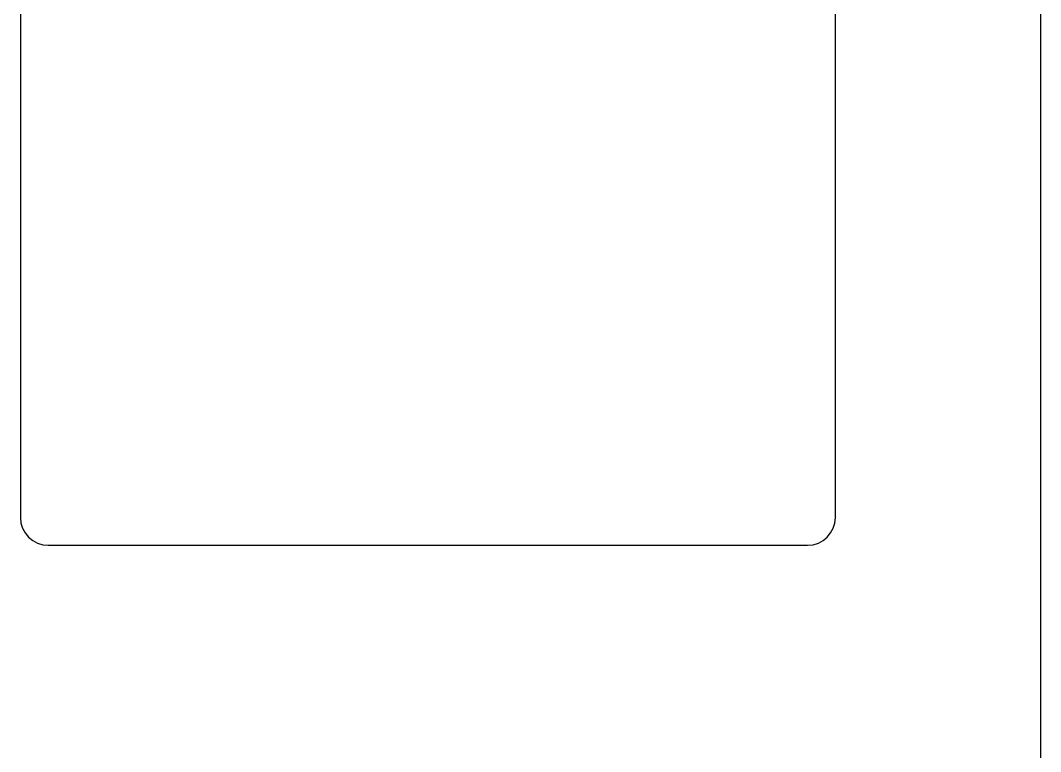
# Model space of a CAD drawing. Header units: millimetres. Extents: x -11 to 340, y -118 to 18.
# Drawn here: x 321.31 to 339.59, y -34.51 to -21.41 of the extents above; entities that cross this region are included whole.
import ezdxf

# ---------------------------------------------------------------- set-up
doc = ezdxf.new("R2010")
doc.units = ezdxf.units.MM
doc.header["$MEASUREMENT"] = 0
doc.layers.add('BLACK', color=7, linetype='CONTINUOUS')

msp = doc.modelspace()

# ---------------------------------------------------------------- linework, layer by layer
at = {"layer": 'BLACK', "linetype": 'Continuous'}
for p, q in [((339.58862, 12.28), (339.58862, -41.535)), ((321.3125, -17.3125), (321.3125, -30.3125)), ((335.9125, -30.3125), (335.9125, -17.3125)), ((321.8125, -30.8125), (335.4125, -30.8125))]:
    msp.add_line(p, q, dxfattribs=at)
at = {"layer": 'BLACK'}
for centre, start, end in [((321.8125, -30.3125), 180, 270), ((335.4125, -30.3125), 270, 0)]:
    msp.add_arc(centre, 0.5, start, end, dxfattribs=at)

doc.saveas('drawing.dxf')
